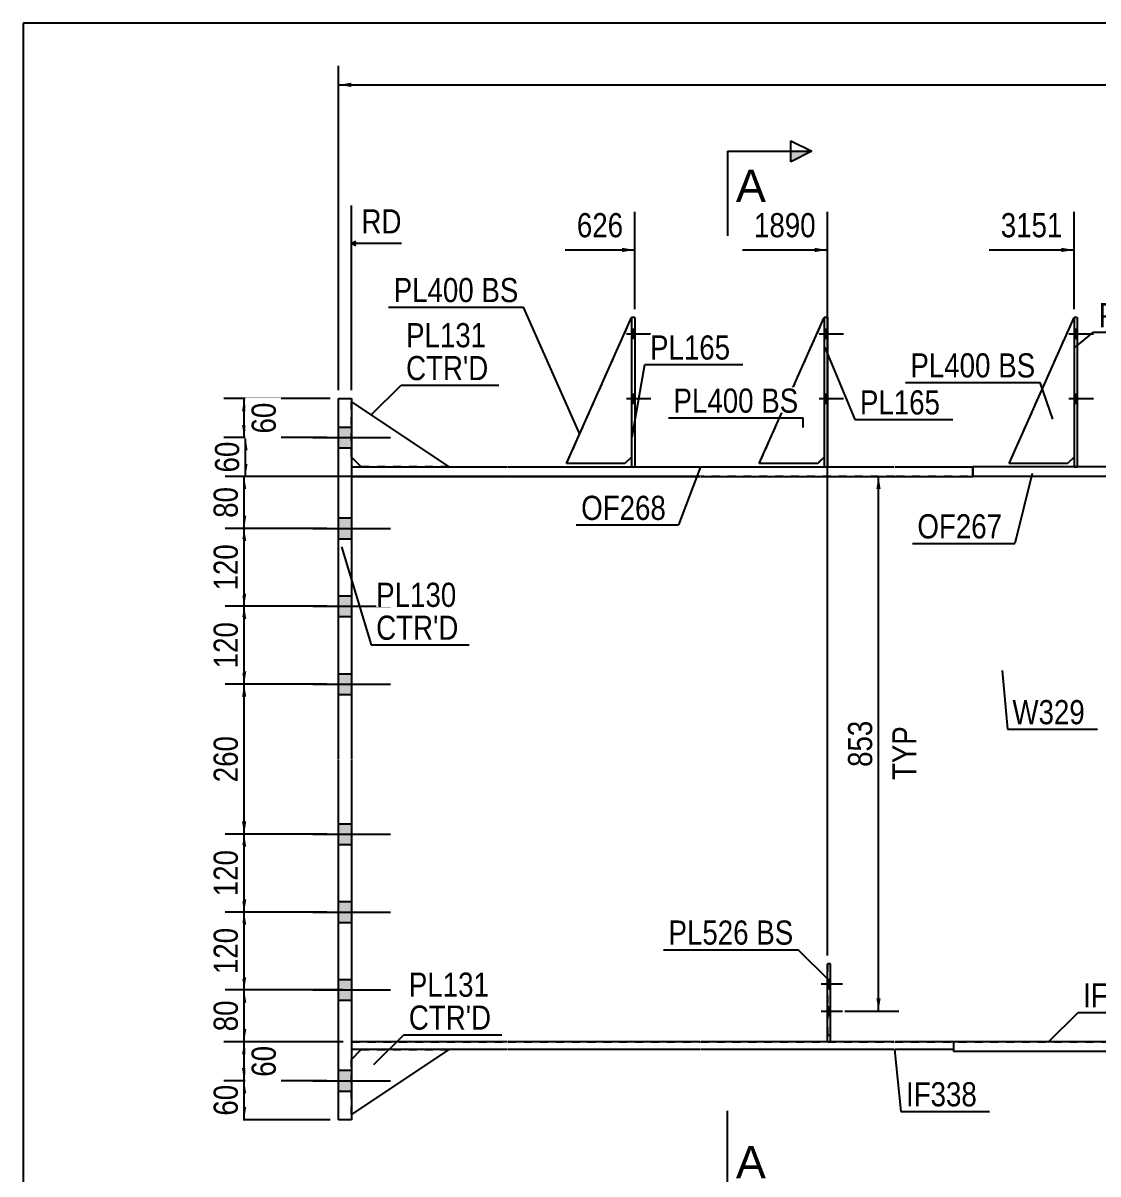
# Model space of a CAD drawing. Header units: millimetres. Extents: x 2 to 405, y 5 to 282.
# Drawn here: x 5 to 132.4, y 145.6 to 282 of the extents above; entities that cross this region are included whole.
import ezdxf

# ---------------------------------------------------------------- set-up
doc = ezdxf.new("R2010")
doc.units = ezdxf.units.MM
doc.linetypes.add('DXK_LINE_DOT1', pattern=[1.8814, 0.9407, -0.9407])
doc.linetypes.add('DXK_LINE_DOT2', pattern=[3.9198, 1.9599, -1.9599])
doc.styles.add('Arial', font='ARIAL.TTF', dxfattribs={"height": 0.2})
doc.styles.add('Arial Narrow', font='ARIALN.TTF', dxfattribs={"height": 0.2})

# ---------------------------------------------------------------- blocks, each defined once
blk = doc.blocks.new('Unknown-623472925-1210')
at = {"color": 5, "linetype": 'Continuous'}
for p, q in [((405, 282), (5, 282)), ((5, 282), (5, 5))]:
    blk.add_line(p, q, dxfattribs=at)
blk = doc.blocks.new('Part-623472925-1536 - 1485')
at = {"color": 2, "linetype": 'Continuous'}
for p, q in [((43.93, 229.4), (62.39, 229.4)), ((43.93, 229.4), (43.93, 228.24)), ((62.49, 229.4), (85.22, 229.4)), ((85.32, 229.4), (108.23, 229.4)), ((108.33, 229.4), (117.56, 229.4)), ((117.56, 229.4), (117.56, 228.24)), ((43.93, 228.24), (62.39, 228.24)), ((62.49, 228.24), (85.22, 228.24)), ((85.32, 228.24), (108.23, 228.24)), ((108.33, 228.24), (117.56, 228.24))]:
    blk.add_line(p, q, dxfattribs=at)
blk = doc.blocks.new('Part-623472925-1514 - 1485')
at = {"color": 2, "linetype": 'Continuous'}
for p, q in [((137.66, 229.4), (117.56, 229.4)), ((117.56, 228.24), (117.56, 229.4)), ((160.67, 229.4), (137.76, 229.4)), ((233.64, 229.4), (160.77, 229.4)), ((256.65, 229.4), (233.74, 229.4)), ((279.48, 229.4), (256.75, 229.4)), ((286.51, 229.4), (279.58, 229.4)), ((286.51, 229.4), (286.51, 228.24)), ((137.66, 228.24), (117.56, 228.24)), ((160.67, 228.24), (137.76, 228.24)), ((233.64, 228.24), (160.77, 228.24)), ((256.65, 228.24), (233.74, 228.24)), ((279.48, 228.24), (256.75, 228.24)), ((286.51, 228.24), (279.58, 228.24))]:
    blk.add_line(p, q, dxfattribs=at)
blk = doc.blocks.new('Bolt-623472925-1613 - 1485')
at = {"linetype": 'Continuous'}
for points in [[(100.32, 244.63), (100.32, 245.71), (99.94, 245.71), (99.94, 244.63)], [(100.32, 244.63), (100.32, 245.71), (99.94, 245.71), (99.94, 244.63)], [(100.32, 244.63), (100.32, 245.71), (99.94, 245.71), (99.94, 244.63)], [(100.32, 236.94), (100.32, 238.01), (99.94, 238.01), (99.94, 236.94)], [(100.32, 236.94), (100.32, 238.01), (99.94, 238.01), (99.94, 236.94)], [(100.32, 236.94), (100.32, 238.01), (99.94, 238.01), (99.94, 236.94)]]:
    blk.add_hatch(color=3, dxfattribs=at).paths.add_polyline_path(points)
at = {"color": 3, "linetype": 'Continuous'}
for p, q in [((99.94, 245.71), (100.32, 245.71)), ((99.94, 245.71), (100.32, 245.71)), ((99.94, 245.71), (100.32, 245.71)), ((99.32, 245.17), (102.24, 245.17)), ((99.32, 245.17), (102.24, 245.17)), ((99.32, 245.17), (102.24, 245.17)), ((99.94, 244.63), (100.32, 244.63)), ((99.94, 244.63), (100.32, 244.63)), ((99.94, 244.63), (100.32, 244.63)), ((99.32, 237.48), (102.24, 237.47)), ((99.32, 237.48), (102.24, 237.47)), ((99.32, 237.48), (102.24, 237.47)), ((99.94, 238.01), (100.32, 238.01)), ((99.94, 238.01), (100.32, 238.01)), ((99.94, 238.01), (100.32, 238.01)), ((99.94, 236.94), (100.32, 236.94)), ((99.94, 236.94), (100.32, 236.94)), ((99.94, 236.94), (100.32, 236.94))]:
    blk.add_line(p, q, dxfattribs=at)
blk = doc.blocks.new('Part-623472925-1558 - 1485')
at = {"color": 7, "linetype": 'DXK_LINE_DOT1'}
for p, q in [((62.39, 228.24), (43.93, 228.24)), ((43.93, 228.24), (43.93, 194.78)), ((85.22, 228.24), (62.49, 228.24)), ((108.23, 228.24), (85.32, 228.24)), ((137.66, 228.24), (108.33, 228.24)), ((160.67, 228.24), (137.76, 228.24)), ((216.56, 228.24), (160.77, 228.24)), ((216.56, 219.78), (216.56, 210.55)), ((43.93, 194.68), (43.93, 161.22)), ((43.93, 161.22), (62.39, 161.22)), ((62.49, 161.22), (85.22, 161.22)), ((85.32, 161.22), (108.23, 161.22)), ((108.33, 161.22), (137.66, 161.22)), ((137.76, 161.22), (160.67, 161.22)), ((160.77, 161.22), (216.56, 161.22))]:
    blk.add_line(p, q, dxfattribs=at)
at = {"color": 2, "linetype": 'Continuous'}
for p, q in [((216.56, 228.24), (216.56, 219.78)), ((216.56, 194.78), (216.56, 210.55)), ((216.56, 161.22), (216.56, 194.68))]:
    blk.add_line(p, q, dxfattribs=at)
blk = doc.blocks.new('Part-623472925-1708 - 1485')
at = {"color": 2, "linetype": 'Continuous'}
for p, q in [((99.94, 247.09), (99.93, 229.4)), ((100.32, 247.09), (99.94, 247.09)), ((100.32, 247.09), (100.32, 229.4))]:
    blk.add_line(p, q, dxfattribs=at)
at = {"color": 7, "linetype": 'DXK_LINE_DOT1'}
blk.add_line((99.93, 229.4), (100.32, 229.4), dxfattribs=at)
blk = doc.blocks.new('Part-623472925-1745 - 1485')
at = {"color": 2, "linetype": 'Continuous'}
for p, q in [((77.11, 247.09), (77.1, 229.4)), ((77.49, 247.09), (77.11, 247.09)), ((77.49, 247.09), (77.49, 229.4))]:
    blk.add_line(p, q, dxfattribs=at)
at = {"color": 7, "linetype": 'DXK_LINE_DOT1'}
blk.add_line((77.1, 229.4), (77.49, 229.4), dxfattribs=at)
blk = doc.blocks.new('Part-623472925-1681 - 1485')
at = {"color": 2, "linetype": 'Continuous'}
for p, q in [((92.24, 229.78), (99.94, 247.09)), ((99.17, 229.78), (92.24, 229.78)), ((99.93, 230.55), (99.17, 229.78))]:
    blk.add_line(p, q, dxfattribs=at)
at = {"color": 7, "linetype": 'DXK_LINE_DOT1'}
blk.add_line((99.94, 247.09), (99.93, 230.55), dxfattribs=at)
blk = doc.blocks.new('Bolt-623472925-1617 - 1485')
at = {"linetype": 'Continuous'}
for points in [[(77.49, 244.63), (77.49, 245.71), (77.1, 245.71), (77.1, 244.63)], [(77.49, 244.63), (77.49, 245.71), (77.1, 245.71), (77.1, 244.63)], [(77.49, 244.63), (77.49, 245.71), (77.1, 245.71), (77.1, 244.63)], [(77.49, 236.94), (77.49, 238.01), (77.1, 238.01), (77.1, 236.94)], [(77.49, 236.94), (77.49, 238.01), (77.1, 238.01), (77.1, 236.94)], [(77.49, 236.94), (77.49, 238.01), (77.1, 238.01), (77.1, 236.94)]]:
    blk.add_hatch(color=3, dxfattribs=at).paths.add_polyline_path(points)
at = {"color": 3, "linetype": 'Continuous'}
for p, q in [((77.1, 245.71), (77.49, 245.71)), ((77.1, 245.71), (77.49, 245.71)), ((77.1, 245.71), (77.49, 245.71)), ((76.49, 245.17), (79.41, 245.17)), ((76.49, 245.17), (79.41, 245.17)), ((76.49, 245.17), (79.41, 245.17)), ((77.1, 244.63), (77.49, 244.63)), ((77.1, 244.63), (77.49, 244.63)), ((77.1, 244.63), (77.49, 244.63)), ((76.49, 237.47), (79.41, 237.47)), ((76.49, 237.47), (79.41, 237.47)), ((76.49, 237.47), (79.41, 237.47)), ((77.1, 238.01), (77.49, 238.01)), ((77.1, 238.01), (77.49, 238.01)), ((77.1, 238.01), (77.49, 238.01)), ((77.1, 236.94), (77.49, 236.94)), ((77.1, 236.94), (77.49, 236.94)), ((77.1, 236.94), (77.49, 236.94))]:
    blk.add_line(p, q, dxfattribs=at)
blk = doc.blocks.new('Part-623472925-1800 - 1485')
at = {"color": 2, "linetype": 'Continuous'}
for p, q in [((129.55, 247.09), (129.54, 229.4)), ((129.93, 247.09), (129.55, 247.09)), ((129.93, 247.09), (129.93, 229.4))]:
    blk.add_line(p, q, dxfattribs=at)
at = {"color": 7, "linetype": 'DXK_LINE_DOT1'}
blk.add_line((129.54, 229.4), (129.93, 229.4), dxfattribs=at)
blk = doc.blocks.new('Part-623472925-5868 - 1485')
at = {"color": 7, "linetype": 'DXK_LINE_DOT1'}
for p, q in [((121.85, 229.78), (129.55, 247.09)), ((128.77, 229.78), (121.85, 229.78)), ((129.54, 230.55), (128.77, 229.78))]:
    blk.add_line(p, q, dxfattribs=at)
blk = doc.blocks.new('Bolt-623472925-1628 - 1485')
at = {"linetype": 'Continuous'}
for points in [[(129.93, 244.63), (129.93, 245.71), (129.55, 245.71), (129.55, 244.63)], [(129.93, 244.63), (129.93, 245.71), (129.55, 245.71), (129.55, 244.63)], [(129.93, 244.63), (129.93, 245.71), (129.55, 245.71), (129.55, 244.63)], [(129.93, 236.94), (129.93, 238.01), (129.54, 238.01), (129.54, 236.94)], [(129.93, 236.94), (129.93, 238.01), (129.54, 238.01), (129.54, 236.94)], [(129.93, 236.94), (129.93, 238.01), (129.54, 238.01), (129.54, 236.94)]]:
    blk.add_hatch(color=3, dxfattribs=at).paths.add_polyline_path(points)
at = {"color": 3, "linetype": 'Continuous'}
for p, q in [((129.55, 245.71), (129.93, 245.71)), ((129.55, 245.71), (129.93, 245.71)), ((129.55, 245.71), (129.93, 245.71)), ((128.93, 245.17), (131.85, 245.17)), ((128.93, 245.17), (131.85, 245.17)), ((128.93, 245.17), (131.85, 245.17)), ((129.55, 244.63), (129.93, 244.63)), ((129.55, 244.63), (129.93, 244.63)), ((129.55, 244.63), (129.93, 244.63)), ((128.93, 237.48), (131.85, 237.47)), ((128.93, 237.48), (131.85, 237.47)), ((128.93, 237.48), (131.85, 237.47)), ((129.54, 238.01), (129.93, 238.01)), ((129.54, 238.01), (129.93, 238.01)), ((129.54, 238.01), (129.93, 238.01)), ((129.54, 236.94), (129.93, 236.94)), ((129.54, 236.94), (129.93, 236.94)), ((129.54, 236.94), (129.93, 236.94))]:
    blk.add_line(p, q, dxfattribs=at)
blk = doc.blocks.new('Bolt-623472925-1630 - 1485')
at = {"linetype": 'Continuous'}
for points in [[(42.39, 234.09), (42.39, 231.63), (43.93, 231.63), (43.93, 234.09)], [(42.39, 234.09), (42.39, 231.63), (43.93, 231.63), (43.93, 234.09)], [(42.39, 223.32), (42.39, 220.86), (43.93, 220.86), (43.93, 223.32)], [(42.39, 223.32), (42.39, 220.86), (43.93, 220.86), (43.93, 223.32)], [(42.39, 214.09), (42.39, 211.63), (43.93, 211.63), (43.93, 214.09)], [(42.39, 214.09), (42.39, 211.63), (43.93, 211.63), (43.93, 214.09)], [(42.39, 204.86), (42.39, 202.4), (43.93, 202.4), (43.93, 204.86)], [(42.39, 204.86), (42.39, 202.4), (43.93, 202.4), (43.93, 204.86)], [(42.39, 187.07), (42.39, 184.6), (43.93, 184.6), (43.93, 187.07)], [(42.39, 187.07), (42.39, 184.6), (43.93, 184.6), (43.93, 187.07)], [(42.39, 177.84), (42.39, 175.37), (43.93, 175.37), (43.93, 177.84)], [(42.39, 177.84), (42.39, 175.37), (43.93, 175.37), (43.93, 177.84)], [(42.39, 168.6), (42.39, 166.14), (43.93, 166.14), (43.93, 168.6)], [(42.39, 168.6), (42.39, 166.14), (43.93, 166.14), (43.93, 168.6)], [(42.39, 157.84), (42.39, 155.37), (43.93, 155.37), (43.93, 157.84)], [(42.39, 157.84), (42.39, 155.37), (43.93, 155.37), (43.93, 157.84)]]:
    blk.add_hatch(color=3, dxfattribs=at).paths.add_polyline_path(points)
at = {"color": 3, "linetype": 'Continuous'}
for p, q in [((42.39, 234.09), (43.93, 234.09)), ((42.39, 234.09), (43.93, 234.09)), ((39.33, 232.86), (48.54, 232.86)), ((39.33, 232.86), (48.54, 232.86)), ((42.39, 231.63), (43.93, 231.63)), ((42.39, 231.63), (43.93, 231.63)), ((42.39, 223.32), (43.93, 223.32)), ((42.39, 223.32), (43.93, 223.32)), ((39.33, 222.09), (48.54, 222.09)), ((39.33, 222.09), (48.54, 222.09)), ((42.39, 220.86), (43.93, 220.86)), ((42.39, 220.86), (43.93, 220.86)), ((42.39, 214.09), (43.93, 214.09)), ((42.39, 214.09), (43.93, 214.09)), ((39.33, 212.86), (48.54, 212.86)), ((39.33, 212.86), (48.54, 212.86)), ((42.39, 211.63), (43.93, 211.63)), ((42.39, 211.63), (43.93, 211.63)), ((42.39, 204.86), (43.93, 204.86)), ((42.39, 204.86), (43.93, 204.86)), ((39.33, 203.63), (48.54, 203.63)), ((39.33, 203.63), (48.54, 203.63)), ((42.39, 202.4), (43.93, 202.4)), ((42.39, 202.4), (43.93, 202.4)), ((42.39, 187.07), (43.93, 187.07)), ((42.39, 187.07), (43.93, 187.07)), ((39.33, 185.84), (48.54, 185.84)), ((39.33, 185.84), (48.54, 185.84)), ((42.39, 184.6), (43.93, 184.6)), ((42.39, 184.6), (43.93, 184.6)), ((42.39, 177.84), (43.93, 177.84)), ((42.39, 177.84), (43.93, 177.84)), ((39.33, 176.6), (48.54, 176.6)), ((39.33, 176.6), (48.54, 176.6)), ((42.39, 175.37), (43.93, 175.37)), ((42.39, 175.37), (43.93, 175.37)), ((42.39, 168.6), (43.93, 168.6)), ((42.39, 168.6), (43.93, 168.6)), ((39.33, 167.37), (48.54, 167.37)), ((39.33, 167.37), (48.54, 167.37)), ((42.39, 166.14), (43.93, 166.14)), ((42.39, 166.14), (43.93, 166.14)), ((42.39, 157.84), (43.93, 157.84)), ((42.39, 157.84), (43.93, 157.84)), ((39.33, 156.6), (48.54, 156.6)), ((39.33, 156.6), (48.54, 156.6)), ((42.39, 155.37), (43.93, 155.37)), ((42.39, 155.37), (43.93, 155.37))]:
    blk.add_line(p, q, dxfattribs=at)
blk = doc.blocks.new('Part-623472925-1659 - 1485')
at = {"color": 2, "linetype": 'Continuous'}
for p, q in [((100.31, 161.24), (100.31, 170.47)), ((100.69, 170.47), (100.31, 170.47)), ((100.69, 161.24), (100.69, 170.47)), ((100.31, 161.24), (100.69, 161.24))]:
    blk.add_line(p, q, dxfattribs=at)
at = {"color": 7, "linetype": 'DXK_LINE_DOT1'}
blk.add_line((100.31, 162.01), (100.69, 162.01), dxfattribs=at)
blk = doc.blocks.new('Part-623472925-1919 - 1485')
at = {"color": 2, "linetype": 'Continuous'}
for p, q in [((55.46, 160.3), (43.93, 152.6)), ((43.93, 159.14), (45.08, 160.3))]:
    blk.add_line(p, q, dxfattribs=at)
at = {"color": 7, "linetype": 'DXK_LINE_DOT1'}
for p, q in [((45.08, 160.3), (55.46, 160.3)), ((43.93, 152.6), (43.93, 159.14))]:
    blk.add_line(p, q, dxfattribs=at)
blk = doc.blocks.new('Part-623472925-1924 - 1485')
at = {"color": 2, "linetype": 'Continuous'}
for p, q in [((43.93, 237.09), (55.46, 229.4)), ((45.08, 229.4), (43.93, 230.55))]:
    blk.add_line(p, q, dxfattribs=at)
at = {"color": 7, "linetype": 'DXK_LINE_DOT1'}
for p, q in [((43.93, 230.55), (43.93, 237.09)), ((55.46, 229.4), (45.08, 229.4))]:
    blk.add_line(p, q, dxfattribs=at)
blk = doc.blocks.new('Part-623472925-1929 - 1485')
at = {"color": 2, "linetype": 'Continuous'}
for p, q in [((42.39, 237.47), (43.93, 237.47)), ((42.39, 194.78), (42.39, 237.47)), ((43.93, 237.47), (43.93, 194.78)), ((42.39, 151.99), (42.39, 194.68)), ((43.93, 194.68), (43.93, 151.99)), ((43.93, 151.99), (42.39, 151.99))]:
    blk.add_line(p, q, dxfattribs=at)
blk = doc.blocks.new('Part-623472925-1951 - 1485')
at = {"color": 2, "linetype": 'Continuous'}
for p, q in [((62.39, 161.22), (43.93, 161.22)), ((43.93, 161.22), (43.93, 160.3)), ((85.22, 161.22), (62.49, 161.22)), ((108.23, 161.22), (85.32, 161.22)), ((115.25, 161.22), (108.33, 161.22)), ((115.25, 161.22), (115.25, 160.3)), ((62.39, 160.3), (43.93, 160.3)), ((85.22, 160.3), (62.49, 160.3)), ((108.23, 160.3), (85.32, 160.3)), ((115.25, 160.3), (108.33, 160.3))]:
    blk.add_line(p, q, dxfattribs=at)
blk = doc.blocks.new('Part-623472925-1973 - 1485')
at = {"color": 2, "linetype": 'Continuous'}
for p, q in [((137.66, 161.22), (115.25, 161.22)), ((115.25, 161.22), (115.25, 160.07)), ((160.67, 161.22), (137.76, 161.22)), ((233.64, 161.22), (160.77, 161.22)), ((256.65, 161.22), (233.74, 161.22)), ((279.48, 161.22), (256.75, 161.22)), ((286.51, 161.22), (279.58, 161.22)), ((286.51, 161.22), (286.51, 160.07)), ((137.66, 160.07), (115.25, 160.07)), ((160.67, 160.07), (137.76, 160.07)), ((233.64, 160.07), (160.77, 160.07)), ((256.65, 160.07), (233.74, 160.07)), ((279.48, 160.07), (256.75, 160.07)), ((286.51, 160.07), (279.58, 160.07))]:
    blk.add_line(p, q, dxfattribs=at)
blk = doc.blocks.new('Part-623472925-5848 - 1485')
at = {"color": 2, "linetype": 'Continuous'}
for p, q in [((69.41, 229.78), (77.11, 247.09)), ((76.33, 229.78), (69.41, 229.78)), ((77.1, 230.55), (76.33, 229.78))]:
    blk.add_line(p, q, dxfattribs=at)
at = {"color": 7, "linetype": 'DXK_LINE_DOT1'}
blk.add_line((77.11, 247.09), (77.1, 230.55), dxfattribs=at)
blk = doc.blocks.new('Part-623472925-5849 - 1485')
at = {"color": 2, "linetype": 'Continuous'}
for p, q in [((121.85, 229.78), (129.55, 247.09)), ((128.77, 229.78), (121.85, 229.78)), ((129.54, 230.55), (128.77, 229.78))]:
    blk.add_line(p, q, dxfattribs=at)
at = {"color": 7, "linetype": 'DXK_LINE_DOT1'}
blk.add_line((129.55, 247.09), (129.54, 230.55), dxfattribs=at)
blk = doc.blocks.new('Part-623472925-5850 - 1485')
at = {"color": 7, "linetype": 'DXK_LINE_DOT1'}
for p, q in [((100.31, 170.47), (100.31, 161.24)), ((100.69, 170.47), (100.31, 170.47)), ((100.69, 161.24), (100.69, 170.47)), ((100.31, 161.24), (100.69, 161.24))]:
    blk.add_line(p, q, dxfattribs=at)
blk = doc.blocks.new('Part-623472925-5862 - 1485')
at = {"color": 7, "linetype": 'DXK_LINE_DOT1'}
for p, q in [((92.24, 229.78), (99.94, 247.09)), ((99.17, 229.78), (92.24, 229.78)), ((99.93, 230.55), (99.17, 229.78))]:
    blk.add_line(p, q, dxfattribs=at)
blk = doc.blocks.new('Part-623472925-5867 - 1485')
at = {"color": 7, "linetype": 'DXK_LINE_DOT1'}
for p, q in [((69.41, 229.78), (77.11, 247.09)), ((76.33, 229.78), (69.41, 229.78)), ((77.1, 230.55), (76.33, 229.78))]:
    blk.add_line(p, q, dxfattribs=at)
blk = doc.blocks.new('Bolt-623472925-5872 - 1485')
at = {"linetype": 'Continuous'}
for points in [[(100.69, 167.56), (100.69, 168.63), (100.31, 168.63), (100.31, 167.56)], [(100.69, 164.32), (100.69, 165.4), (100.31, 165.4), (100.31, 164.32)]]:
    blk.add_hatch(color=3, dxfattribs=at).paths.add_polyline_path(points)
at = {"color": 3, "linetype": 'Continuous'}
for p, q in [((99.58, 168.1), (102.12, 168.1)), ((100.31, 168.63), (100.69, 168.63)), ((100.31, 167.56), (100.69, 167.56)), ((100.31, 165.4), (100.69, 165.4)), ((99.58, 164.86), (102.12, 164.86)), ((100.31, 164.32), (100.69, 164.32))]:
    blk.add_line(p, q, dxfattribs=at)
blk = doc.blocks.new('Bolt-623472925-5884 - 1485')
at = {"color": 3, "linetype": 'DXK_LINE_DOT2'}
for p, q in [((99.58, 168.1), (102.12, 168.1)), ((100.31, 168.63), (100.69, 168.63)), ((100.31, 167.56), (100.69, 167.56)), ((100.31, 165.4), (100.69, 165.4)), ((99.58, 164.86), (102.12, 164.86)), ((100.31, 164.32), (100.69, 164.32))]:
    blk.add_line(p, q, dxfattribs=at)
blk = doc.blocks.new('StraightDimension-623472925-2154 - 1485')
at = {"linetype": 'Continuous'}
for points in [[(30.95, 155.1), (31.2, 156.6), (31.45, 155.1)], [(31.45, 153.49), (31.2, 151.99), (30.95, 153.49)]]:
    blk.add_hatch(color=7, dxfattribs=at).paths.add_polyline_path(points)
at = {"color": 7, "linetype": 'Continuous'}
for p, q in [((40.99, 156.6), (28.95, 156.6)), ((31.2, 151.99), (31.2, 156.6)), ((41.39, 151.99), (28.95, 151.99))]:
    blk.add_line(p, q, dxfattribs=at)
at = {"color": 0}
blk.add_wipeout([(31.05, 156.73), (26.85, 156.73), (26.85, 151.87), (31.05, 151.87)], dxfattribs=at)
at = {"color": 3, "style": 'Arial Narrow'}
blk.add_text('60', height=2.863, rotation=90.0002, dxfattribs=at).set_placement((30.45, 152.47))
blk = doc.blocks.new('StraightDimension-623472925-2164 - 1485')
at = {"linetype": 'Continuous'}
for points in [[(31.11, 231.36), (31.36, 232.86), (31.61, 231.36)], [(31.61, 229.74), (31.36, 228.24), (31.11, 229.74)]]:
    blk.add_hatch(color=7, dxfattribs=at).paths.add_polyline_path(points)
at = {"color": 7, "linetype": 'Continuous'}
for p, q in [((40.99, 232.86), (29.11, 232.86)), ((31.36, 228.24), (31.36, 232.86)), ((84.3, 228.24), (29.11, 228.24))]:
    blk.add_line(p, q, dxfattribs=at)
at = {"color": 0}
blk.add_wipeout([(31.21, 232.98), (27.01, 232.98), (27.01, 228.12), (31.21, 228.12)], dxfattribs=at)
at = {"color": 3, "style": 'Arial Narrow'}
blk.add_text('60', height=2.863, rotation=90.0002, dxfattribs=at).set_placement((30.61, 228.72))
blk = doc.blocks.new('StraightDimension-623472925-12824 - 1485')
at = {"linetype": 'Continuous'}
blk.add_hatch(color=7, dxfattribs=at).paths.add_polyline_path([(75.99, 255.35), (77.49, 255.1), (75.99, 254.85)])
at = {"color": 7, "linetype": 'Continuous'}
for p, q in [((77.49, 248.09), (77.49, 259.6)), ((69.26, 255.1), (77.49, 255.1))]:
    blk.add_line(p, q, dxfattribs=at)
at = {"color": 0, "linetype": 'Continuous'}
blk.add_wipeout([(50.46, 256.45), (50.46, 260.65), (44.51, 260.65), (44.51, 256.45)], dxfattribs=at)
at = {"color": 7, "linetype": 'Continuous'}
for p, q in [((43.93, 238.47), (43.93, 260.35)), ((44.43, 256.1), (43.93, 255.85)), ((44.43, 255.6), (43.93, 255.85)), ((49.86, 255.85), (43.93, 255.85))]:
    blk.add_line(p, q, dxfattribs=at)
at = {"color": 3, "linetype": 'Continuous', "style": 'Arial Narrow'}
blk.add_text('RD', height=2.863, dxfattribs=at).set_placement((45.11, 257.05))
at = {"color": 0}
blk.add_wipeout([(76.71, 256), (76.71, 260.2), (70.03, 260.2), (70.03, 256)], dxfattribs=at)
at = {"color": 3, "style": 'Arial Narrow'}
blk.add_text('626', height=2.863, dxfattribs=at).set_placement((70.63, 256.6))
blk = doc.blocks.new('StraightDimension-623472925-2146 - 1485')
at = {"linetype": 'Continuous'}
for points in [[(30.95, 159.72), (31.2, 161.22), (31.45, 159.72)], [(31.45, 158.1), (31.2, 156.6), (30.95, 158.1)]]:
    blk.add_hatch(color=7, dxfattribs=at).paths.add_polyline_path(points)
at = {"color": 7, "linetype": 'Continuous'}
for p, q in [((42.93, 161.22), (28.8, 161.22)), ((31.2, 156.6), (31.2, 161.22)), ((40.99, 156.6), (28.8, 156.6))]:
    blk.add_line(p, q, dxfattribs=at)
at = {"color": 0}
blk.add_wipeout([(35.55, 161.34), (31.35, 161.34), (31.35, 156.48), (35.55, 156.48)], dxfattribs=at)
at = {"color": 3, "style": 'Arial Narrow'}
blk.add_text('60', height=2.863, rotation=90.0002, dxfattribs=at).set_placement((34.95, 157.08))
blk = doc.blocks.new('StraightDimension-623472925-2126 - 1485')
at = {"linetype": 'Continuous'}
for points in [[(106.12, 226.74), (106.37, 228.24), (106.62, 226.74)], [(106.62, 166.36), (106.37, 164.86), (106.12, 166.36)]]:
    blk.add_hatch(color=7, dxfattribs=at).paths.add_polyline_path(points)
at = {"color": 7, "linetype": 'Continuous'}
for p, q in [((86.25, 228.24), (108.77, 228.24)), ((106.37, 164.86), (106.37, 228.24)), ((102.4, 164.86), (108.77, 164.86))]:
    blk.add_line(p, q, dxfattribs=at)
at = {"color": 0, "linetype": 'Continuous'}
blk.add_wipeout([(111.47, 199.24), (107.27, 199.24), (107.27, 191.65), (111.47, 191.65)], dxfattribs=at)
at = {"color": 3, "linetype": 'Continuous', "style": 'Arial Narrow'}
blk.add_text('TYP', height=2.863, rotation=90.0002, dxfattribs=at).set_placement((110.87, 192.25))
at = {"color": 0}
blk.add_wipeout([(106.22, 199.89), (102.02, 199.89), (102.02, 193.21), (106.22, 193.21)], dxfattribs=at)
at = {"color": 3, "style": 'Arial Narrow'}
blk.add_text('853', height=2.863, rotation=90.0002, dxfattribs=at).set_placement((105.62, 193.81))
blk = doc.blocks.new('StraightDimension-623472925-2139 - 1485')
at = {"linetype": 'Continuous'}
for points in [[(30.95, 165.87), (31.2, 167.37), (31.45, 165.87)], [(31.45, 162.72), (31.2, 161.22), (30.95, 162.72)]]:
    blk.add_hatch(color=7, dxfattribs=at).paths.add_polyline_path(points)
at = {"color": 7, "linetype": 'Continuous'}
for p, q in [((42.93, 167.37), (28.95, 167.37)), ((31.2, 161.22), (31.2, 167.37)), ((42.93, 161.22), (28.95, 161.22))]:
    blk.add_line(p, q, dxfattribs=at)
at = {"color": 0}
blk.add_wipeout([(31.05, 166.73), (26.85, 166.73), (26.85, 161.87), (31.05, 161.87)], dxfattribs=at)
at = {"color": 3, "style": 'Arial Narrow'}
blk.add_text('80', height=2.863, rotation=90.0002, dxfattribs=at).set_placement((30.45, 162.47))
blk = doc.blocks.new('StraightDimension-623472925-2194 - 1485')
at = {"linetype": 'Continuous'}
for points in [[(30.95, 220.59), (31.2, 222.09), (31.45, 220.59)], [(31.45, 214.36), (31.2, 212.86), (30.95, 214.36)]]:
    blk.add_hatch(color=7, dxfattribs=at).paths.add_polyline_path(points)
at = {"color": 7, "linetype": 'Continuous'}
for p, q in [((40.99, 222.09), (28.95, 222.09)), ((31.2, 212.86), (31.2, 222.09)), ((40.99, 212.86), (28.95, 212.86))]:
    blk.add_line(p, q, dxfattribs=at)
at = {"color": 0}
blk.add_wipeout([(31.05, 220.82), (26.85, 220.82), (26.85, 214.13), (31.05, 214.13)], dxfattribs=at)
at = {"color": 3, "style": 'Arial Narrow'}
blk.add_text('120', height=2.863, rotation=90.0002, dxfattribs=at).set_placement((30.45, 214.73))
blk = doc.blocks.new('StraightDimension-623472925-2201 - 1485')
at = {"linetype": 'Continuous'}
for points in [[(30.95, 211.36), (31.2, 212.86), (31.45, 211.36)], [(31.45, 205.13), (31.2, 203.63), (30.95, 205.13)]]:
    blk.add_hatch(color=7, dxfattribs=at).paths.add_polyline_path(points)
at = {"color": 7, "linetype": 'Continuous'}
for p, q in [((40.99, 212.86), (28.95, 212.86)), ((31.2, 203.63), (31.2, 212.86)), ((40.99, 203.63), (28.95, 203.63))]:
    blk.add_line(p, q, dxfattribs=at)
at = {"color": 0}
blk.add_wipeout([(31.05, 211.59), (26.85, 211.59), (26.85, 204.9), (31.05, 204.9)], dxfattribs=at)
at = {"color": 3, "style": 'Arial Narrow'}
blk.add_text('120', height=2.863, rotation=90.0002, dxfattribs=at).set_placement((30.45, 205.5))
blk = doc.blocks.new('StraightDimension-623472925-2208 - 1485')
at = {"linetype": 'Continuous'}
for points in [[(30.95, 202.13), (31.2, 203.63), (31.45, 202.13)], [(31.45, 187.34), (31.2, 185.84), (30.95, 187.34)]]:
    blk.add_hatch(color=7, dxfattribs=at).paths.add_polyline_path(points)
at = {"color": 7, "linetype": 'Continuous'}
for p, q in [((40.99, 203.63), (28.95, 203.63)), ((31.2, 185.84), (31.2, 203.63)), ((40.99, 185.84), (28.95, 185.84))]:
    blk.add_line(p, q, dxfattribs=at)
at = {"color": 0}
blk.add_wipeout([(31.05, 198.07), (26.85, 198.07), (26.85, 191.39), (31.05, 191.39)], dxfattribs=at)
at = {"color": 3, "style": 'Arial Narrow'}
blk.add_text('260', height=2.863, rotation=90.0002, dxfattribs=at).set_placement((30.45, 191.99))
blk = doc.blocks.new('StraightDimension-623472925-2215 - 1485')
at = {"linetype": 'Continuous'}
for points in [[(30.95, 184.34), (31.2, 185.84), (31.45, 184.34)], [(31.45, 178.1), (31.2, 176.6), (30.95, 178.1)]]:
    blk.add_hatch(color=7, dxfattribs=at).paths.add_polyline_path(points)
at = {"color": 7, "linetype": 'Continuous'}
for p, q in [((40.99, 185.84), (28.95, 185.84)), ((31.2, 176.6), (31.2, 185.84)), ((40.98, 176.6), (28.95, 176.6))]:
    blk.add_line(p, q, dxfattribs=at)
at = {"color": 0}
blk.add_wipeout([(31.05, 184.56), (26.85, 184.56), (26.85, 177.88), (31.05, 177.88)], dxfattribs=at)
at = {"color": 3, "style": 'Arial Narrow'}
blk.add_text('120', height=2.863, rotation=90.0002, dxfattribs=at).set_placement((30.45, 178.48))
blk = doc.blocks.new('StraightDimension-623472925-2222 - 1485')
at = {"linetype": 'Continuous'}
for points in [[(30.95, 175.1), (31.2, 176.6), (31.45, 175.1)], [(31.45, 168.87), (31.2, 167.37), (30.95, 168.87)]]:
    blk.add_hatch(color=7, dxfattribs=at).paths.add_polyline_path(points)
at = {"color": 7, "linetype": 'Continuous'}
for p, q in [((40.98, 176.6), (28.95, 176.6)), ((31.2, 167.37), (31.2, 176.6)), ((42.93, 167.37), (28.95, 167.37))]:
    blk.add_line(p, q, dxfattribs=at)
at = {"color": 0}
blk.add_wipeout([(31.05, 175.33), (26.85, 175.33), (26.85, 168.65), (31.05, 168.65)], dxfattribs=at)
at = {"color": 3, "style": 'Arial Narrow'}
blk.add_text('120', height=2.863, rotation=90.0002, dxfattribs=at).set_placement((30.45, 169.25))
blk = doc.blocks.new('StraightDimension-623472925-2231 - 1485')
at = {"linetype": 'Continuous'}
for points in [[(30.95, 235.97), (31.2, 237.47), (31.45, 235.97)], [(31.45, 234.36), (31.2, 232.86), (30.95, 234.36)]]:
    blk.add_hatch(color=7, dxfattribs=at).paths.add_polyline_path(points)
at = {"color": 7, "linetype": 'Continuous'}
for p, q in [((41.39, 237.47), (28.8, 237.47)), ((31.2, 232.86), (31.2, 237.47)), ((40.99, 232.86), (28.8, 232.86))]:
    blk.add_line(p, q, dxfattribs=at)
at = {"color": 0}
blk.add_wipeout([(35.55, 237.59), (31.35, 237.59), (31.35, 232.74), (35.55, 232.74)], dxfattribs=at)
at = {"color": 3, "style": 'Arial Narrow'}
blk.add_text('60', height=2.863, rotation=90.0002, dxfattribs=at).set_placement((34.95, 233.34))
blk = doc.blocks.new('StraightDimension-623472925-2242 - 1485')
at = {"linetype": 'Continuous'}
blk.add_hatch(color=7, dxfattribs=at).paths.add_polyline_path([(43.89, 274.42), (42.39, 274.67), (43.89, 274.92)])
at = {"color": 7, "linetype": 'Continuous'}
for p, q in [((42.39, 238.47), (42.39, 276.92)), ((42.39, 274.67), (357.84, 274.67))]:
    blk.add_line(p, q, dxfattribs=at)
blk = doc.blocks.new('StraightDimension-623472925-3215 - 1485')
at = {"linetype": 'Continuous'}
for points in [[(30.95, 226.74), (31.2, 228.24), (31.45, 226.74)], [(31.45, 223.59), (31.2, 222.09), (30.95, 223.59)]]:
    blk.add_hatch(color=7, dxfattribs=at).paths.add_polyline_path(points)
at = {"color": 7, "linetype": 'Continuous'}
for p, q in [((84.3, 228.24), (28.95, 228.24)), ((31.2, 222.09), (31.2, 228.24)), ((40.99, 222.09), (28.95, 222.09))]:
    blk.add_line(p, q, dxfattribs=at)
at = {"color": 0}
blk.add_wipeout([(31.05, 227.59), (26.85, 227.59), (26.85, 222.74), (31.05, 222.74)], dxfattribs=at)
at = {"color": 3, "style": 'Arial Narrow'}
blk.add_text('80', height=2.863, rotation=90.0002, dxfattribs=at).set_placement((30.45, 223.34))
blk = doc.blocks.new('StraightDimension-623472925-12822 - 1485')
at = {"linetype": 'Continuous'}
blk.add_hatch(color=7, dxfattribs=at).paths.add_polyline_path([(128.05, 255.35), (129.55, 255.1), (128.05, 254.85)])
at = {"color": 7, "linetype": 'Continuous'}
for p, q in [((129.55, 248.09), (129.55, 259.6)), ((119.48, 255.1), (129.55, 255.1))]:
    blk.add_line(p, q, dxfattribs=at)
at = {"color": 0}
blk.add_wipeout([(128.77, 256), (128.77, 260.2), (120.26, 260.2), (120.26, 256)], dxfattribs=at)
at = {"color": 3, "style": 'Arial Narrow'}
blk.add_text('3151', height=2.863, dxfattribs=at).set_placement((120.86, 256.6))
blk = doc.blocks.new('StraightDimension-623472925-12823 - 1485')
at = {"linetype": 'Continuous'}
blk.add_hatch(color=7, dxfattribs=at).paths.add_polyline_path([(98.81, 255.35), (100.31, 255.1), (98.81, 254.85)])
at = {"color": 7, "linetype": 'Continuous'}
for p, q in [((100.31, 171.47), (100.31, 259.6)), ((90.25, 255.1), (100.31, 255.1))]:
    blk.add_line(p, q, dxfattribs=at)
at = {"color": 0}
blk.add_wipeout([(99.53, 256), (99.53, 260.2), (91.02, 260.2), (91.02, 256)], dxfattribs=at)
at = {"color": 3, "style": 'Arial Narrow'}
blk.add_text('1890', height=2.863, dxfattribs=at).set_placement((91.62, 256.6))
blk = doc.blocks.new('Mark-623472925-1510 - 1485')
at = {"color": 7, "linetype": 'Continuous'}
blk.add_line((124.59, 228.59), (122.53, 220.3), dxfattribs=at)
at = {"color": 0}
blk.add_wipeout([(121.03, 220.9), (121.03, 223.9), (110.98, 223.9), (110.98, 220.9)], dxfattribs=at)
blk.add_wipeout([(121.03, 220.9), (121.03, 223.9), (110.98, 223.9), (110.98, 220.9)], dxfattribs=at)
at = {"color": 7, "linetype": 'Continuous'}
blk.add_line((110.38, 220.3), (122.53, 220.3), dxfattribs=at)
at = {"color": 3, "style": 'Arial Narrow'}
blk.add_text('OF267', height=2.863, dxfattribs=at).set_placement((110.98, 220.9))
blk = doc.blocks.new('Mark-623472925-1741 - 1485')
at = {"color": 0}
blk.add_wipeout([(88.81, 242.1), (88.81, 245.1), (79.3, 245.1), (79.3, 242.1)], dxfattribs=at)
blk.add_wipeout([(88.81, 242.1), (88.81, 245.1), (79.3, 245.1), (79.3, 242.1)], dxfattribs=at)
at = {"color": 7, "linetype": 'Continuous'}
for p, q in [((77.2, 232.96), (78.7, 241.5)), ((78.7, 241.5), (90.31, 241.5))]:
    blk.add_line(p, q, dxfattribs=at)
at = {"color": 3, "style": 'Arial Narrow'}
blk.add_text('PL165', height=2.863, dxfattribs=at).set_placement((79.3, 242.1))
blk = doc.blocks.new('Mark-623472925-1532 - 1485')
at = {"color": 7, "linetype": 'Continuous'}
blk.add_line((85.28, 229.4), (82.69, 222.49), dxfattribs=at)
at = {"color": 0}
blk.add_wipeout([(81.19, 223.09), (81.19, 226.09), (71.14, 226.09), (71.14, 223.09)], dxfattribs=at)
blk.add_wipeout([(81.19, 223.09), (81.19, 226.09), (71.14, 226.09), (71.14, 223.09)], dxfattribs=at)
at = {"color": 7, "linetype": 'Continuous'}
blk.add_line((70.54, 222.49), (82.69, 222.49), dxfattribs=at)
at = {"color": 3, "style": 'Arial Narrow'}
blk.add_text('OF268', height=2.863, dxfattribs=at).set_placement((71.14, 223.09))
blk = doc.blocks.new('Mark-623472925-1554 - 1485')
at = {"color": 0}
blk.add_wipeout([(130.83, 198.87), (130.83, 201.87), (122.24, 201.87), (122.24, 198.87)], dxfattribs=at)
blk.add_wipeout([(130.83, 198.87), (130.83, 201.87), (122.24, 201.87), (122.24, 198.87)], dxfattribs=at)
at = {"color": 7, "linetype": 'Continuous'}
for p, q in [((121.01, 205.24), (121.64, 198.27)), ((121.64, 198.27), (132.33, 198.27))]:
    blk.add_line(p, q, dxfattribs=at)
at = {"color": 3, "style": 'Arial Narrow'}
blk.add_text('W329', height=2.863, dxfattribs=at).set_placement((122.24, 198.87))
blk = doc.blocks.new('Mark-623472925-1704 - 1485')
at = {"color": 0}
blk.add_wipeout([(113.67, 235.59), (113.67, 238.59), (104.17, 238.59), (104.17, 235.59)], dxfattribs=at)
blk.add_wipeout([(113.67, 235.59), (113.67, 238.59), (104.17, 238.59), (104.17, 235.59)], dxfattribs=at)
at = {"color": 7, "linetype": 'Continuous'}
for p, q in [((100.03, 243.53), (103.57, 234.99)), ((103.57, 234.99), (115.17, 234.99))]:
    blk.add_line(p, q, dxfattribs=at)
at = {"color": 3, "style": 'Arial Narrow'}
blk.add_text('PL165', height=2.863, dxfattribs=at).set_placement((104.17, 235.59))
blk = doc.blocks.new('MarkSet-623472925-7748 - 1485')
at = {"color": 0}
for points in [[(90.99, 172.74), (90.99, 175.74), (81.49, 175.74), (81.49, 172.74)], [(96.27, 172.74), (96.27, 175.74), (91.89, 175.74), (91.89, 172.74)]]:
    blk.add_wipeout(points, dxfattribs=at)
for points in [[(90.99, 172.74), (90.99, 175.74), (81.49, 175.74), (81.49, 172.74)], [(96.27, 172.74), (96.27, 175.74), (91.89, 175.74), (91.89, 172.74)]]:
    blk.add_wipeout(points, dxfattribs=at)
at = {"color": 7, "linetype": 'Continuous'}
for p in [(80.89, 172.14), (100.41, 168.61)]:
    blk.add_line(p, (96.87, 172.14), dxfattribs=at)
at = {"color": 3, "style": 'Arial Narrow'}
for s, p in [('PL526', (81.49, 172.74)), ('BS', (91.89, 172.74))]:
    blk.add_text(s, height=2.863, dxfattribs=at).set_placement(p)
blk = doc.blocks.new('Mark-623472925-1796 - 1485')
at = {"color": 0}
blk.add_wipeout([(141.96, 245.94), (141.96, 248.94), (132.46, 248.94), (132.46, 245.94)], dxfattribs=at)
blk.add_wipeout([(141.96, 245.94), (141.96, 248.94), (132.46, 248.94), (132.46, 245.94)], dxfattribs=at)
at = {"color": 7, "linetype": 'Continuous'}
for p, q in [((129.64, 243.53), (131.86, 245.34)), ((131.86, 245.34), (143.46, 245.34))]:
    blk.add_line(p, q, dxfattribs=at)
at = {"color": 3, "style": 'Arial Narrow'}
blk.add_text('PL165', height=2.863, dxfattribs=at).set_placement((132.46, 245.94))
blk = doc.blocks.new('Mark-623472925-1915 - 1485')
at = {"color": 0}
for points in [[(60.22, 166.56), (60.22, 169.56), (50.72, 169.56), (50.72, 166.56)], [(60.47, 162.66), (60.47, 165.66), (50.72, 165.66), (50.72, 162.66)]]:
    blk.add_wipeout(points, dxfattribs=at)
for points in [[(60.22, 166.56), (60.22, 169.56), (50.72, 169.56), (50.72, 166.56)], [(60.47, 162.66), (60.47, 165.66), (50.72, 165.66), (50.72, 162.66)]]:
    blk.add_wipeout(points, dxfattribs=at)
at = {"color": 7, "linetype": 'Continuous'}
for p, q in [((46.58, 158.52), (50.12, 162.06)), ((50.12, 162.06), (61.72, 162.06))]:
    blk.add_line(p, q, dxfattribs=at)
at = {"color": 3, "style": 'Arial Narrow'}
blk.add_text('PL131', height=2.863, dxfattribs=at).set_placement((50.72, 166.56))
at = {"color": 1, "style": 'Arial Narrow'}
blk.add_text("CTR'D", height=2.863, dxfattribs=at).set_placement((50.72, 162.66))
blk = doc.blocks.new('Mark-623472925-1920 - 1485')
at = {"color": 0}
for points in [[(59.9, 243.56), (59.9, 246.56), (50.39, 246.56), (50.39, 243.56)], [(60.15, 239.66), (60.15, 242.66), (50.39, 242.66), (50.39, 239.66)]]:
    blk.add_wipeout(points, dxfattribs=at)
for points in [[(59.9, 243.56), (59.9, 246.56), (50.39, 246.56), (50.39, 243.56)], [(60.15, 239.66), (60.15, 242.66), (50.39, 242.66), (50.39, 239.66)]]:
    blk.add_wipeout(points, dxfattribs=at)
at = {"color": 7, "linetype": 'Continuous'}
for p, q in [((46.26, 235.53), (49.79, 239.06)), ((49.79, 239.06), (61.4, 239.06))]:
    blk.add_line(p, q, dxfattribs=at)
at = {"color": 3, "style": 'Arial Narrow'}
blk.add_text('PL131', height=2.863, dxfattribs=at).set_placement((50.39, 243.56))
at = {"color": 1, "style": 'Arial Narrow'}
blk.add_text("CTR'D", height=2.863, dxfattribs=at).set_placement((50.39, 239.66))
blk = doc.blocks.new('Mark-623472925-1925 - 1485')
at = {"color": 0}
for points in [[(56.36, 212.78), (56.36, 215.78), (46.85, 215.78), (46.85, 212.78)], [(56.61, 208.88), (56.61, 211.88), (46.85, 211.88), (46.85, 208.88)]]:
    blk.add_wipeout(points, dxfattribs=at)
for points in [[(56.36, 212.78), (56.36, 215.78), (46.85, 215.78), (46.85, 212.78)], [(56.61, 208.88), (56.61, 211.88), (46.85, 211.88), (46.85, 208.88)]]:
    blk.add_wipeout(points, dxfattribs=at)
at = {"color": 7, "linetype": 'Continuous'}
for p, q in [((42.72, 219.91), (46.25, 208.28)), ((46.25, 208.28), (57.86, 208.28))]:
    blk.add_line(p, q, dxfattribs=at)
at = {"color": 3, "style": 'Arial Narrow'}
blk.add_text('PL130', height=2.863, dxfattribs=at).set_placement((46.85, 212.78))
at = {"color": 1, "style": 'Arial Narrow'}
blk.add_text("CTR'D", height=2.863, dxfattribs=at).set_placement((46.85, 208.88))
blk = doc.blocks.new('Mark-623472925-1947 - 1485')
at = {"color": 0}
blk.add_wipeout([(118.04, 153.57), (118.04, 156.57), (109.63, 156.57), (109.63, 153.57)], dxfattribs=at)
blk.add_wipeout([(118.04, 153.57), (118.04, 156.57), (109.63, 156.57), (109.63, 153.57)], dxfattribs=at)
at = {"color": 7, "linetype": 'Continuous'}
for p, q in [((108.27, 160.3), (109.03, 152.97)), ((109.03, 152.97), (119.54, 152.97))]:
    blk.add_line(p, q, dxfattribs=at)
at = {"color": 3, "style": 'Arial Narrow'}
blk.add_text('IF338', height=2.863, dxfattribs=at).set_placement((109.63, 153.57))
blk = doc.blocks.new('Mark-623472925-1969 - 1485')
at = {"color": 0}
blk.add_wipeout([(139.02, 165.29), (139.02, 168.29), (130.61, 168.29), (130.61, 165.29)], dxfattribs=at)
blk.add_wipeout([(139.02, 165.29), (139.02, 168.29), (130.61, 168.29), (130.61, 165.29)], dxfattribs=at)
at = {"color": 7, "linetype": 'Continuous'}
for p, q in [((126.48, 161.16), (130.01, 164.69)), ((130.01, 164.69), (140.52, 164.69))]:
    blk.add_line(p, q, dxfattribs=at)
at = {"color": 3, "style": 'Arial Narrow'}
blk.add_text('IF122', height=2.863, dxfattribs=at).set_placement((130.61, 165.29))
blk = doc.blocks.new('SectionMark-623472925-2404 - 1485')
at = {"linetype": 'Continuous'}
for points in [[(95.97, 265.54), (95.97, 266.79), (98.47, 266.79)], [(95.97, 143.04), (95.97, 144.29), (98.47, 143.04)]]:
    blk.add_hatch(color=30, dxfattribs=at).paths.add_polyline_path(points)
at = {"color": 30, "linetype": 'Continuous'}
for p, q in [((95.97, 265.54), (95.97, 268.04)), ((95.97, 268.04), (98.47, 266.79)), ((88.47, 266.79), (88.47, 256.79)), ((88.47, 266.79), (98.47, 266.79)), ((98.47, 266.79), (95.97, 265.54)), ((88.47, 143.04), (88.47, 153.04)), ((98.47, 143.04), (95.97, 144.29)), ((95.97, 144.29), (95.97, 141.79)), ((88.47, 143.04), (98.47, 143.04)), ((98.47, 143.04), (95.97, 141.79))]:
    blk.add_line(p, q, dxfattribs=at)
at = {"color": 0, "linetype": 'Continuous'}
for points in [[(93.03, 260.79), (93.03, 264.79), (89.47, 264.79), (89.47, 260.79)], [(93.03, 145.04), (93.03, 149.04), (89.47, 149.04), (89.47, 145.04)]]:
    blk.add_wipeout(points, dxfattribs=at)
at = {"color": 96, "linetype": 'Continuous', "style": 'Arial'}
for p in [(89.47, 260.79), (89.47, 145.04)]:
    blk.add_text('A', height=3.82, dxfattribs=at).set_placement(p)
blk = doc.blocks.new('MarkSet-623472925-6101 - 1485')
at = {"color": 0}
for points in [[(58.42, 248.91), (58.42, 251.91), (48.92, 251.91), (48.92, 248.91)], [(63.7, 248.91), (63.7, 251.91), (59.32, 251.91), (59.32, 248.91)]]:
    blk.add_wipeout(points, dxfattribs=at)
for points in [[(58.42, 248.91), (58.42, 251.91), (48.92, 251.91), (48.92, 248.91)], [(63.7, 248.91), (63.7, 251.91), (59.32, 251.91), (59.32, 248.91)]]:
    blk.add_wipeout(points, dxfattribs=at)
at = {"color": 7, "linetype": 'Continuous'}
for p in [(48.32, 248.31), (70.97, 233.27)]:
    blk.add_line(p, (64.3, 248.31), dxfattribs=at)
at = {"color": 3, "style": 'Arial Narrow'}
for s, p in [('PL400', (48.92, 248.91)), ('BS', (59.32, 248.91))]:
    blk.add_text(s, height=2.863, dxfattribs=at).set_placement(p)
blk = doc.blocks.new('MarkSet-623472925-6112 - 1485')
at = {"color": 0}
for points in [[(119.66, 239.98), (119.66, 242.98), (110.15, 242.98), (110.15, 239.98)], [(124.94, 239.98), (124.94, 242.98), (120.56, 242.98), (120.56, 239.98)]]:
    blk.add_wipeout(points, dxfattribs=at)
for points in [[(119.66, 239.98), (119.66, 242.98), (110.15, 242.98), (110.15, 239.98)], [(124.94, 239.98), (124.94, 242.98), (120.56, 242.98), (120.56, 239.98)]]:
    blk.add_wipeout(points, dxfattribs=at)
at = {"color": 7, "linetype": 'Continuous'}
for p in [(109.55, 239.38), (127.02, 235.04)]:
    blk.add_line(p, (125.54, 239.38), dxfattribs=at)
at = {"color": 3, "style": 'Arial Narrow'}
for s, p in [('PL400', (110.15, 239.98)), ('BS', (120.56, 239.98))]:
    blk.add_text(s, height=2.863, dxfattribs=at).set_placement(p)
blk = doc.blocks.new('MarkSet-623472925-9322 - 1485')
at = {"color": 0}
for points in [[(91.58, 235.8), (91.58, 238.8), (82.08, 238.8), (82.08, 235.8)], [(96.86, 235.8), (96.86, 238.8), (92.48, 238.8), (92.48, 235.8)]]:
    blk.add_wipeout(points, dxfattribs=at)
for points in [[(91.58, 235.8), (91.58, 238.8), (82.08, 238.8), (82.08, 235.8)], [(96.86, 235.8), (96.86, 238.8), (92.48, 238.8), (92.48, 235.8)]]:
    blk.add_wipeout(points, dxfattribs=at)
at = {"color": 7, "linetype": 'Continuous'}
for p in [(81.48, 235.2), (97.46, 234.04)]:
    blk.add_line(p, (97.46, 235.2), dxfattribs=at)
at = {"color": 3, "style": 'Arial Narrow'}
for s, p in [('PL400', (82.08, 235.8)), ('BS', (92.48, 235.8))]:
    blk.add_text(s, height=2.863, dxfattribs=at).set_placement(p)

msp = doc.modelspace()

# ---------------------------------------------------------------- block references
for name in ['Unknown-623472925-1210', 'Part-623472925-5848 - 1485', 'Part-623472925-5867 - 1485', 'Part-623472925-1745 - 1485', 'Part-623472925-1681 - 1485', 'Part-623472925-5862 - 1485', 'Part-623472925-1708 - 1485', 'Part-623472925-5868 - 1485', 'Part-623472925-5849 - 1485', 'Part-623472925-1800 - 1485', 'Bolt-623472925-1617 - 1485', 'Bolt-623472925-1613 - 1485', 'Bolt-623472925-1628 - 1485', 'Part-623472925-1929 - 1485', 'Part-623472925-1924 - 1485', 'Bolt-623472925-1630 - 1485', 'Part-623472925-1536 - 1485', 'Part-623472925-1514 - 1485', 'Part-623472925-1558 - 1485', 'Part-623472925-1659 - 1485', 'Part-623472925-5850 - 1485', 'Bolt-623472925-5872 - 1485', 'Bolt-623472925-5884 - 1485', 'Part-623472925-1951 - 1485', 'Part-623472925-1973 - 1485', 'Part-623472925-1919 - 1485']:
    msp.add_blockref(name, (0, 0))

# ---------------------------------------------------------------- next in the draw order: block references
for name in ['StraightDimension-623472925-12824 - 1485', 'StraightDimension-623472925-2164 - 1485', 'StraightDimension-623472925-2126 - 1485', 'StraightDimension-623472925-2194 - 1485', 'Mark-623472925-1925 - 1485', 'Mark-623472925-1554 - 1485', 'Mark-623472925-1915 - 1485', 'Mark-623472925-1969 - 1485', 'Mark-623472925-1947 - 1485', 'StraightDimension-623472925-2154 - 1485']:
    msp.add_blockref(name, (0, 0))

# ---------------------------------------------------------------- next in the draw order: block references
for name in ['StraightDimension-623472925-2242 - 1485', 'StraightDimension-623472925-2231 - 1485', 'StraightDimension-623472925-3215 - 1485', 'Mark-623472925-1510 - 1485', 'StraightDimension-623472925-2201 - 1485', 'StraightDimension-623472925-2146 - 1485']:
    msp.add_blockref(name, (0, 0))

# ---------------------------------------------------------------- next in the draw order: block references
for name in ['StraightDimension-623472925-12823 - 1485', 'StraightDimension-623472925-12822 - 1485', 'Mark-623472925-1920 - 1485', 'Mark-623472925-1532 - 1485', 'StraightDimension-623472925-2208 - 1485', 'StraightDimension-623472925-2139 - 1485']:
    msp.add_blockref(name, (0, 0))

# ---------------------------------------------------------------- next in the draw order: block references
for name in ['MarkSet-623472925-6101 - 1485', 'Mark-623472925-1796 - 1485', 'Mark-623472925-1741 - 1485', 'Mark-623472925-1704 - 1485', 'StraightDimension-623472925-2215 - 1485', 'MarkSet-623472925-7748 - 1485']:
    msp.add_blockref(name, (0, 0))

# ---------------------------------------------------------------- next in the draw order: block references
for name in ['SectionMark-623472925-2404 - 1485', 'MarkSet-623472925-6112 - 1485', 'StraightDimension-623472925-2222 - 1485']:
    msp.add_blockref(name, (0, 0))

# ---------------------------------------------------------------- next in the draw order: block references
msp.add_blockref('MarkSet-623472925-9322 - 1485', (0, 0))

doc.saveas('drawing.dxf')
